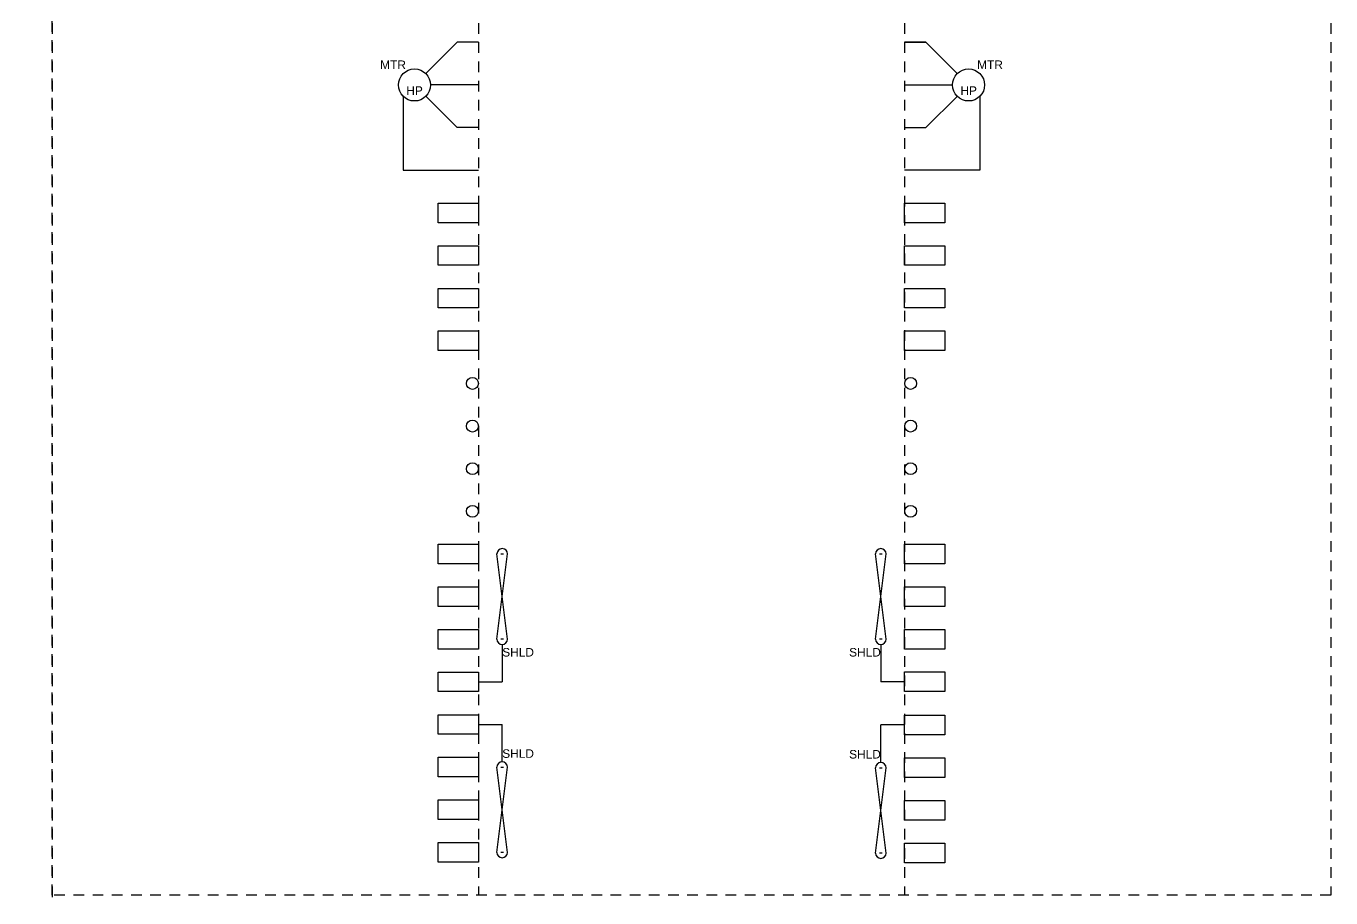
# Model space of a CAD drawing. Header units: inches. Extents: x 0 to 118, y -15 to 20.
# Drawn here: x 102.19 to 117.5, y -1.53 to 8.69 of the extents above; entities that cross this region are included whole.
import ezdxf
from ezdxf.enums import TextEntityAlignment as Align

# ---------------------------------------------------------------- set-up
doc = ezdxf.new("R2010")
doc.units = ezdxf.units.IN
doc.header["$MEASUREMENT"] = 0
doc.linetypes.add('HIDDEN2', pattern=[0.1875, 0.125, -0.0625])
for name, color, linetype in [('BORDER2', 220, 'HIDDEN2'), ('LINK', 9, 'Continuous'), ('WIRES', 7, 'Continuous')]:
    doc.layers.add(name, color=color, linetype=linetype)
doc.styles.add('INERCONNECT TABLES', font='arial.ttf', dxfattribs={"height": 0.1})
doc.styles.add('WD', font='arial.ttf', dxfattribs={"height": 1})

# ---------------------------------------------------------------- blocks, each defined once
blk = doc.blocks.new('MTR_3PH_L')
blk.add_circle((-0.75, -0.5), 0.188)
at = {"layer": 'WIRES'}
for p, q in [((-0.617, -0.367), (-0.25, 0)), ((0, 0), (-0.25, 0)), ((0, -0.5), (-0.563, -0.5)), ((-0.883, -0.632), (-0.883, -1.5)), ((-0.25, -1), (-0.618, -0.632)), ((0, -1), (-0.25, -1)), ((-0.883, -1.5), (0, -1.5))]:
    blk.add_line(p, q, dxfattribs=at)
at = {"style": 'WD', "flags": 9}
for tag, p in [('X1TERM05', (0, 0)), ('X0TERM01', (-0.617, -0.367)), ('X1TERM02', (-0.563, -0.5)), ('X1TERM06', (0, -0.5)), ('X8TERM04', (-0.883, -0.632)), ('X0TERM03', (-0.618, -0.632)), ('X1TERM07', (0, -1)), ('X1TERM08', (0, -1.5))]:
    blk.add_attdef(tag, p, '', height=0.0125, dxfattribs=at)
at = {"style": 'INERCONNECT TABLES', "flags": 8}
for tag, p in [('Term1', (-0.25, -0.05)), ('Term2', (-0.25, -0.4)), ('Term4', (-0.25, -1.35))]:
    blk.add_attdef(tag, text='', height=0.1, dxfattribs=at).set_placement(p, align=Align.TOP_LEFT)
for tag, p in [('Tag1', (-0.85, -0.263)), ('Desc1', (-3.5, -0.6)), ('Desc2', (-3.5, -0.75)), ('Desc3', (-3.5, -0.9))]:
    blk.add_attdef(tag, text='', height=0.1, dxfattribs=at).set_placement(p, align=Align.MIDDLE_RIGHT)
for tag, height, style, flags, p in [('Rating2', 0.1, 'INERCONNECT TABLES', 8, (-1.349, -0.5)), ('Rating1', 0.1, 'INERCONNECT TABLES', 8, (-0.75, -0.5)), ('FAMILY', 0.01, 'WD', 9, (-0.724, -0.33))]:
    blk.add_attdef(tag, text='', height=height, dxfattribs=dict(style=style, flags=flags)).set_placement(p, align=Align.CENTER)
at = {"linetype": 'Continuous', "style": 'WD', "flags": 9}
for tag, p in [('MFG', (-0.75, -0.36)), ('P/N', (-0.75, -0.341))]:
    blk.add_attdef(tag, text='', height=0.01, dxfattribs=at).set_placement(p, align=Align.MIDDLE)
blk.add_attdef('INST', (-0.75, -0.4), '', height=0.01, dxfattribs=at)
blk.add_attdef('LOC', text='', height=0.01, dxfattribs=at).set_placement((-0.721, -0.375), align=Align.CENTER)
at = {"style": 'INERCONNECT TABLES', "flags": 8}
for tag, p in [('Unit2', (-1.347, -0.516)), ('Unit1', (-0.749, -0.516))]:
    blk.add_attdef(tag, text='', height=0.1, dxfattribs=at).set_placement(p, align=Align.TOP_CENTER)
blk.add_attdef('Term3', text='', height=0.1, dxfattribs=at).set_placement((-0.25, -0.98), align=Align.BOTTOM_LEFT)
blk = doc.blocks.new('MTR_3PH_R')
blk.add_line((0.25, 0), (0, 0))
blk.add_circle((0.75, -0.5), 0.188)
at = {"layer": 'WIRES'}
for p, q in [((0, 0), (0.25, 0)), ((0.617, -0.367), (0.25, 0)), ((0, -0.5), (0.562, -0.5)), ((0.25, -1), (0.618, -0.632)), ((0.883, -0.632), (0.883, -1.5)), ((0, -1), (0.25, -1)), ((0.883, -1.5), (0, -1.5))]:
    blk.add_line(p, q, dxfattribs=at)
at = {"style": 'WD', "flags": 9}
for tag, p in [('X4TERM05', (0, 0)), ('X4TERM06', (0, -0.5)), ('X4TERM07', (0, -1)), ('X4TERM08', (0, -1.5))]:
    blk.add_attdef(tag, text='', height=0.0125, dxfattribs=at).set_placement(p, align=Align.RIGHT)
at = {"style": 'INERCONNECT TABLES', "flags": 8}
for tag, p in [('Term1', (0.25, -0.05)), ('Term2', (0.25, -0.4)), ('Term4', (0.25, -1.35))]:
    blk.add_attdef(tag, text='', height=0.1, dxfattribs=at).set_placement(p, align=Align.TOP_RIGHT)
for tag, p in [('Tag1', (0.85, -0.263)), ('Desc1', (3.5, -0.6)), ('Desc2', (3.5, -0.75)), ('Desc3', (3.5, -0.9))]:
    blk.add_attdef(tag, text='', height=0.1, dxfattribs=at).set_placement(p, align=Align.MIDDLE_LEFT)
for tag, height, style, flags, p in [('Rating1', 0.1, 'INERCONNECT TABLES', 8, (0.75, -0.5)), ('FAMILY', 0.01, 'WD', 9, (0.745, -0.33)), ('Rating2', 0.1, 'INERCONNECT TABLES', 8, (1.35, -0.5))]:
    blk.add_attdef(tag, text='', height=height, dxfattribs=dict(style=style, flags=flags)).set_placement(p, align=Align.CENTER)
at = {"style": 'WD', "flags": 9}
for tag, p in [('X0TERM01', (0.617, -0.367)), ('X4TERM02', (0.562, -0.5)), ('X0TERM03', (0.618, -0.632)), ('X0TERM04', (0.883, -0.632))]:
    blk.add_attdef(tag, p, '', height=0.0125, dxfattribs=at)
at = {"linetype": 'Continuous', "style": 'WD', "flags": 9}
for tag, p in [('MFG', (0.75, -0.36)), ('P/N', (0.75, -0.341))]:
    blk.add_attdef(tag, text='', height=0.01, dxfattribs=at).set_placement(p, align=Align.MIDDLE)
blk.add_attdef('LOC', text='', height=0.01, dxfattribs=at).set_placement((0.75, -0.375), align=Align.CENTER)
blk.add_attdef('INST', (0.736, -0.391), '', height=0.01, dxfattribs=at)
at = {"style": 'INERCONNECT TABLES', "flags": 8}
for tag, p in [('Unit1', (0.751, -0.516)), ('Unit2', (1.351, -0.516))]:
    blk.add_attdef(tag, text='', height=0.1, dxfattribs=at).set_placement(p, align=Align.TOP_CENTER)
blk.add_attdef('Term3', text='', height=0.1, dxfattribs=at).set_placement((0.25, -0.95), align=Align.BOTTOM_RIGHT)
blk = doc.blocks.new('TB-TB-TB-TB_Square_L')
for points in [[(-0.472, 0.115), (0, 0.115), (0, -0.115), (-0.472, -0.115)], [(-0.472, -0.385), (0, -0.385), (0, -0.615), (-0.472, -0.615)], [(-0.472, -0.885), (0, -0.885), (0, -1.115), (-0.472, -1.115)], [(-0.472, -1.385), (0, -1.385), (0, -1.615), (-0.472, -1.615)]]:
    blk.add_lwpolyline(points, close=True)
at = {"linetype": 'Continuous', "style": 'INERCONNECT TABLES', "flags": 8}
for tag, p in [('Tag1', (-0.572, 0.165)), ('Tag2', (-0.572, -0.335)), ('Desc2', (-3.5, -0.75)), ('Desc3', (-3.5, -0.9)), ('Tag3', (-0.572, -0.835)), ('Tag4', (-0.572, -1.335))]:
    blk.add_attdef(tag, text='', height=0.1, dxfattribs=at).set_placement(p, align=Align.MIDDLE_RIGHT)
at = {"style": 'WD', "flags": 9}
for tag, p in [('X4TERM01', (-0.472, 0)), ('X2TERM01', (-0.236, 0.115)), ('X1TERM01', (0, 0)), ('X8TERM01', (-0.236, -0.115)), ('X2TERM02', (-0.236, -0.385)), ('X4TERM02', (-0.472, -0.5)), ('X8TERM02', (-0.236, -0.615)), ('X1TERM02', (0, -0.5)), ('X2TERM03', (-0.236, -0.885)), ('X4TERM03', (-0.472, -1)), ('X1TERM03', (0, -1)), ('X8TERM03', (-0.236, -1.115)), ('X2TERM04', (-0.236, -1.385)), ('X4TERM04', (-0.472, -1.5)), ('X1TERM04', (0, -1.5)), ('X8TERM04', (-0.236, -1.615))]:
    blk.add_attdef(tag, p, '', height=0.0125, dxfattribs=at)
at = {"linetype": 'Continuous', "style": 'INERCONNECT TABLES', "flags": 8}
for tag, p in [('Term1', (-0.236, 0)), ('Term2', (-0.236, -0.5)), ('Term3', (-0.236, -1)), ('Term4', (-0.236, -1.5))]:
    blk.add_attdef(tag, text='', height=0.1, dxfattribs=at).set_placement(p, align=Align.MIDDLE_CENTER)
at = {"linetype": 'Continuous', "style": 'INERCONNECT TABLES', "flags": 9}
for tag, p in [('LOC', (-0.32, 0.091)), ('P/N', (-0.319, 0.104)), ('INST', (-0.319, 0.074))]:
    blk.add_attdef(tag, p, '', height=0.01, dxfattribs=at)
at = {"style": 'WD', "width": 0.7, "flags": 9}
blk.add_attdef('FAMILY', (-0.319, 0.132), '', height=0.01, dxfattribs=at)
at = {"linetype": 'Continuous', "style": 'INERCONNECT TABLES', "flags": 9}
blk.add_attdef('MFG', text='', height=0.01, dxfattribs=at).set_placement((-0.288, 0.119), align=Align.RIGHT)
at = {"style": 'INERCONNECT TABLES', "flags": 8}
blk.add_attdef('Desc1', text='', height=0.1, dxfattribs=at).set_placement((-3.5, -0.6), align=Align.MIDDLE_RIGHT)
blk = doc.blocks.new('TB-TB-TB-TB_Square_R')
for points in [[(0, 0.115), (0.472, 0.115), (0.472, -0.115), (0, -0.115)], [(0, -0.385), (0.472, -0.385), (0.472, -0.615), (0, -0.615)], [(0, -0.885), (0.472, -0.885), (0.472, -1.115), (0, -1.115)], [(0, -1.385), (0.472, -1.385), (0.472, -1.615), (0, -1.615)]]:
    blk.add_lwpolyline(points, close=True)
at = {"linetype": 'Continuous', "style": 'INERCONNECT TABLES', "flags": 8}
for tag, p in [('Tag1', (0.572, 0.165)), ('Tag2', (0.572, -0.335)), ('Desc2', (3.5, -0.75)), ('Tag3', (0.572, -0.835)), ('Desc3', (3.5, -0.9)), ('Tag4', (0.572, -1.335))]:
    blk.add_attdef(tag, text='', height=0.1, dxfattribs=at).set_placement(p, align=Align.MIDDLE_LEFT)
at = {"linetype": 'Continuous', "style": 'INERCONNECT TABLES', "flags": 9}
for tag, p in [('LOC', (-0.041, 0.018)), ('P/N', (-0.041, 0.03)), ('INST', (-0.041, 0.005))]:
    blk.add_attdef(tag, p, '', height=0.01, dxfattribs=at)
at = {"style": 'WD', "width": 0.7, "flags": 9}
blk.add_attdef('FAMILY', (-0.04, 0.065), '', height=0.01, dxfattribs=at)
at = {"linetype": 'Continuous', "style": 'INERCONNECT TABLES', "flags": 9}
blk.add_attdef('MFG', text='', height=0.01, dxfattribs=at).set_placement((-0.007, 0.049), align=Align.RIGHT)
at = {"style": 'WD', "flags": 9}
for tag, p in [('X4TERM01', (0, 0)), ('X2TERM01', (0.236, 0.115)), ('X1TERM01', (0.472, 0)), ('X8TERM01', (0.236, -0.115)), ('X2TERM02', (0.236, -0.385)), ('X4TERM02', (0, -0.5)), ('X8TERM02', (0.236, -0.615)), ('X1TERM02', (0.472, -0.5)), ('X2TERM03', (0.236, -0.885)), ('X4TERM03', (0, -1)), ('X1TERM03', (0.472, -1)), ('X8TERM03', (0.236, -1.115)), ('X2TERM04', (0.236, -1.385)), ('X4TERM04', (0, -1.5)), ('X1TERM04', (0.472, -1.5)), ('X8TERM04', (0.236, -1.615))]:
    blk.add_attdef(tag, p, '', height=0.0125, dxfattribs=at)
at = {"linetype": 'Continuous', "style": 'INERCONNECT TABLES', "flags": 8}
for tag, p in [('Term1', (0.236, 0)), ('Term2', (0.236, -0.5)), ('Term3', (0.236, -1)), ('Term4', (0.236, -1.5))]:
    blk.add_attdef(tag, text='', height=0.1, dxfattribs=at).set_placement(p, align=Align.MIDDLE_CENTER)
at = {"style": 'INERCONNECT TABLES', "flags": 8}
blk.add_attdef('Desc1', text='', height=0.1, dxfattribs=at).set_placement((3.5, -0.6), align=Align.MIDDLE_LEFT)
blk = doc.blocks.new('TB-TB-TB-TB_Round_L')
for centre in [(-0.07, 0), (-0.07, -0.5), (-0.07, -1), (-0.07, -1.5)]:
    blk.add_circle(centre, 0.0699)
at = {"linetype": 'Continuous', "style": 'INERCONNECT TABLES', "flags": 8}
for tag, p in [('Tag1', (-0.17, 0.145)), ('Term1', (-0.221, 0)), ('Tag2', (-0.17, -0.355)), ('Term2', (-0.221, -0.5)), ('Desc2', (-3.5, -0.75)), ('Desc3', (-3.5, -0.9)), ('Tag3', (-0.17, -0.855)), ('Term3', (-0.221, -1)), ('Tag4', (-0.17, -1.355)), ('Term4', (-0.221, -1.5))]:
    blk.add_attdef(tag, text='', height=0.1, dxfattribs=at).set_placement(p, align=Align.MIDDLE_RIGHT)
at = {"flags": 9}
for tag, p, height, style in [('X4TERM01', (-0.14, 0), 0.0125, 'WD'), ('X2TERM01', (-0.07, 0.07), 0.0125, 'WD'), ('X1TERM01', (0, 0), 0.0125, 'WD'), ('X8TERM01', (-0.07, -0.07), 0.0125, 'WD'), ('INST', (0.048, -0.098), 0.01, 'INERCONNECT TABLES'), ('FAMILY', (0.051, -0.033), 0.01, 'INERCONNECT TABLES'), ('X2TERM02', (-0.07, -0.43), 0.0125, 'WD'), ('X4TERM02', (-0.14, -0.5), 0.0125, 'WD'), ('X8TERM02', (-0.07, -0.57), 0.0125, 'WD'), ('X1TERM02', (0, -0.5), 0.0125, 'WD'), ('X2TERM03', (-0.07, -0.93), 0.0125, 'WD'), ('X4TERM03', (-0.14, -1), 0.0125, 'WD'), ('X8TERM03', (-0.07, -1.07), 0.0125, 'WD'), ('X1TERM03', (0, -1), 0.0125, 'WD'), ('X4TERM04', (-0.14, -1.5), 0.0125, 'WD'), ('X2TERM04', (-0.07, -1.43), 0.0125, 'WD'), ('X1TERM04', (0, -1.5), 0.0125, 'WD'), ('X8TERM04', (-0.07, -1.57), 0.0125, 'WD')]:
    blk.add_attdef(tag, p, '', height=height, dxfattribs=dict(at, style=style))
at = {"linetype": 'Continuous', "style": 'INERCONNECT TABLES', "flags": 9}
blk.add_attdef('MFG', text='', height=0.01, dxfattribs=at).set_placement((0.079, -0.048), align=Align.RIGHT)
for tag, p in [('P/N', (0.048, -0.065)), ('LOC', (0.049, -0.078))]:
    blk.add_attdef(tag, p, '', height=0.01, dxfattribs=at)
at = {"style": 'INERCONNECT TABLES', "flags": 8}
blk.add_attdef('Desc1', text='', height=0.1, dxfattribs=at).set_placement((-3.5, -0.6), align=Align.MIDDLE_RIGHT)
blk = doc.blocks.new('TB-TB-TB-TB_Round_R')
for centre in [(0.07, 0), (0.07, -0.5), (0.07, -1), (0.07, -1.5)]:
    blk.add_circle(centre, 0.0699)
at = {"linetype": 'Continuous', "style": 'INERCONNECT TABLES', "flags": 8}
for tag, p in [('Tag1', (0.17, 0.145)), ('Term1', (0.221, 0)), ('Tag2', (0.17, -0.355)), ('Term2', (0.221, -0.5)), ('Desc2', (3.5, -0.75)), ('Tag3', (0.17, -0.855)), ('Desc3', (3.5, -0.9)), ('Term3', (0.221, -1)), ('Tag4', (0.17, -1.355)), ('Term4', (0.221, -1.5))]:
    blk.add_attdef(tag, text='', height=0.1, dxfattribs=at).set_placement(p, align=Align.MIDDLE_LEFT)
at = {"flags": 9}
for tag, p, height, style in [('X4TERM01', (0, 0), 0.0125, 'WD'), ('X2TERM01', (0.07, 0.07), 0.0125, 'WD'), ('X1TERM01', (0.14, 0), 0.0125, 'WD'), ('X8TERM01', (0.07, -0.07), 0.0125, 'WD'), ('FAMILY', (0.19, -0.033), 0.01, 'INERCONNECT TABLES'), ('X2TERM02', (0.07, -0.43), 0.0125, 'WD'), ('X4TERM02', (0, -0.5), 0.0125, 'WD'), ('X8TERM02', (0.07, -0.57), 0.0125, 'WD'), ('X1TERM02', (0.14, -0.5), 0.0125, 'WD'), ('X2TERM03', (0.07, -0.93), 0.0125, 'WD'), ('X4TERM03', (0, -1), 0.0125, 'WD'), ('X8TERM03', (0.07, -1.07), 0.0125, 'WD'), ('X1TERM03', (0.14, -1), 0.0125, 'WD'), ('X4TERM04', (0, -1.5), 0.0125, 'WD'), ('X2TERM04', (0.07, -1.43), 0.0125, 'WD'), ('X1TERM04', (0.14, -1.5), 0.0125, 'WD'), ('X8TERM04', (0.07, -1.57), 0.0125, 'WD')]:
    blk.add_attdef(tag, p, '', height=height, dxfattribs=dict(at, style=style))
at = {"linetype": 'Continuous', "style": 'INERCONNECT TABLES', "flags": 9}
blk.add_attdef('MFG', text='', height=0.01, dxfattribs=at).set_placement((0.219, -0.048), align=Align.RIGHT)
for tag, p in [('P/N', (0.188, -0.065)), ('LOC', (0.189, -0.078)), ('INST', (0.189, -0.097))]:
    blk.add_attdef(tag, p, '', height=0.01, dxfattribs=at)
at = {"style": 'INERCONNECT TABLES', "flags": 8}
blk.add_attdef('Desc1', text='', height=0.1, dxfattribs=at).set_placement((3.5, -0.6), align=Align.MIDDLE_LEFT)
blk = doc.blocks.new('TB-TB-TB_Square-Shld_L')
for p, q in [((0.264, 0), (0.295, 0)), ((0.295, -1), (0.264, -1))]:
    blk.add_line(p, q)
for points in [[(-0.472, 0.115), (0, 0.115), (0, -0.115), (-0.472, -0.115)], [(-0.472, -0.385), (0, -0.385), (0, -0.615), (-0.472, -0.615)], [(-0.472, -0.885), (0, -0.885), (0, -1.115), (-0.472, -1.115)], [(-0.472, -1.385), (0, -1.385), (0, -1.615), (-0.472, -1.615)]]:
    blk.add_lwpolyline(points, close=True)
for centre, start, end in [((0.28, 0), 360, 180), ((0.279, -1), 180, 0)]:
    blk.add_arc(centre, 0.0625, start, end)
at = {"layer": 'LINK'}
for p, q in [((0.342, -1), (0.217, 0)), ((0.217, -1), (0.342, 0))]:
    blk.add_line(p, q, dxfattribs=at)
at = {"layer": 'WIRES'}
for p in [(0.279, -1.063), (0, -1.5)]:
    blk.add_line(p, (0.279, -1.5), dxfattribs=at)
at = {"linetype": 'Continuous', "style": 'INERCONNECT TABLES', "flags": 8}
for tag, p in [('Tag1', (-0.572, 0.165)), ('Tag2', (-0.572, -0.335)), ('Desc2', (-3.5, -0.75)), ('Desc3', (-3.5, -0.9)), ('Tag3', (-0.572, -0.835)), ('Tag4', (-0.572, -1.335))]:
    blk.add_attdef(tag, text='', height=0.1, dxfattribs=at).set_placement(p, align=Align.MIDDLE_RIGHT)
for tag, p, height, style, flags in [('X4TERM01', (-0.472, 0), 0.0125, 'WD', 9), ('X2TERM01', (-0.236, 0.115), 0.0125, 'WD', 9), ('X1TERM01', (0, 0), 0.0125, 'WD', 9), ('X4TERM01', (0.264, 0), 0.01, 'WD', 9), ('X2TERM02', (0.28, 0.062), 0.01, 'WD', 9), ('X1TERM01', (0.295, 0), 0.01, 'WD', 9), ('X8TERM01', (-0.236, -0.115), 0.0125, 'WD', 9), ('X2TERM02', (-0.236, -0.385), 0.0125, 'WD', 9), ('X4TERM02', (-0.472, -0.5), 0.0125, 'WD', 9), ('X8TERM02', (-0.236, -0.615), 0.0125, 'WD', 9), ('X1TERM02', (0, -0.5), 0.0125, 'WD', 9), ('X2TERM03', (-0.236, -0.885), 0.0125, 'WD', 9), ('X4TERM03', (-0.472, -1), 0.0125, 'WD', 9), ('X1TERM03', (0, -1), 0.0125, 'WD', 9), ('X4TERM01', (0.264, -1), 0.01, 'WD', 1), ('X8TERM02', (0.279, -1.063), 0.01, 'WD', 1), ('X1TERM01', (0.295, -1), 0.01, 'WD', 1), ('X8TERM03', (-0.236, -1.115), 0.0125, 'WD', 9), ('Shield', (0.279, -1.203), 0.1, 'INERCONNECT TABLES', 8), ('X2TERM04', (-0.236, -1.385), 0.0125, 'WD', 9), ('X4TERM04', (-0.472, -1.5), 0.0125, 'WD', 9), ('X1TERM04', (0, -1.5), 0.0125, 'WD', 9), ('X8TERM04', (-0.236, -1.615), 0.0125, 'WD', 9)]:
    blk.add_attdef(tag, p, '', height=height, dxfattribs=dict(style=style, flags=flags))
for tag, p in [('Term1', (-0.236, 0)), ('Term2', (-0.236, -0.5)), ('Term3', (-0.236, -1)), ('Term4', (-0.236, -1.5))]:
    blk.add_attdef(tag, text='', height=0.1, dxfattribs=at).set_placement(p, align=Align.MIDDLE_CENTER)
at = {"linetype": 'Continuous', "style": 'INERCONNECT TABLES', "flags": 9}
for tag, p in [('LOC', (-0.32, 0.091)), ('P/N', (-0.319, 0.104)), ('INST', (-0.319, 0.074))]:
    blk.add_attdef(tag, p, '', height=0.01, dxfattribs=at)
at = {"style": 'WD', "width": 0.7, "flags": 9}
blk.add_attdef('FAMILY', (-0.319, 0.132), '', height=0.01, dxfattribs=at)
at = {"linetype": 'Continuous', "style": 'INERCONNECT TABLES', "flags": 9}
blk.add_attdef('MFG', text='', height=0.01, dxfattribs=at).set_placement((-0.288, 0.119), align=Align.RIGHT)
at = {"style": 'WD', "flags": 9}
for tag, p in [('X8LINKL', (0.217, 0)), ('X8LINKR', (0.342, 0)), ('X2LINKL', (0.217, -1)), ('X2LINKR', (0.342, -1))]:
    blk.add_attdef(tag, text='', height=0.01, dxfattribs=at).set_placement(p, align=Align.CENTER)
at = {"style": 'INERCONNECT TABLES', "flags": 8}
blk.add_attdef('Desc1', text='', height=0.1, dxfattribs=at).set_placement((-3.5, -0.6), align=Align.MIDDLE_RIGHT)
blk = doc.blocks.new('TB-TB-TB_Square-Shld_R')
for p, q in [((-0.295, 0), (-0.264, 0)), ((-0.264, -1), (-0.295, -1))]:
    blk.add_line(p, q)
for points in [[(0, 0.115), (0.472, 0.115), (0.472, -0.115), (0, -0.115)], [(0, -0.385), (0.472, -0.385), (0.472, -0.615), (0, -0.615)], [(0, -0.885), (0.472, -0.885), (0.472, -1.115), (0, -1.115)], [(0, -1.383), (0.472, -1.383), (0.472, -1.614), (0, -1.614)]]:
    blk.add_lwpolyline(points, close=True)
for centre, start, end in [((-0.279, 0), 360, 180), ((-0.279, -1), 180, 0)]:
    blk.add_arc(centre, 0.0625, start, end)
at = {"layer": 'LINK'}
for p, q in [((-0.217, -1), (-0.342, 0)), ((-0.342, -1), (-0.217, 0))]:
    blk.add_line(p, q, dxfattribs=at)
at = {"layer": 'WIRES'}
for p in [(-0.279, -1.063), (0, -1.5)]:
    blk.add_line(p, (-0.279, -1.5), dxfattribs=at)
at = {"linetype": 'Continuous', "style": 'INERCONNECT TABLES', "flags": 8}
for tag, p in [('Tag1', (0.572, 0.165)), ('Tag2', (0.572, -0.335)), ('Desc2', (3.5, -0.75)), ('Tag3', (0.572, -0.835)), ('Desc3', (3.5, -0.9)), ('Tag4', (0.572, -1.335))]:
    blk.add_attdef(tag, text='', height=0.1, dxfattribs=at).set_placement(p, align=Align.MIDDLE_LEFT)
at = {"style": 'WD', "flags": 9}
for tag, p in [('X8LINKL', (-0.342, 0)), ('X8LINKR', (-0.217, 0)), ('X2LINKL', (-0.342, -1)), ('X2LINKR', (-0.217, -1))]:
    blk.add_attdef(tag, text='', height=0.01, dxfattribs=at).set_placement(p, align=Align.CENTER)
at = {"style": 'WD'}
for tag, p, height, flags in [('X4TERM01', (-0.295, 0), 0.01, 1), ('X1TERM01', (-0.264, 0), 0.01, 9), ('X4TERM01', (0, 0), 0.0125, 9), ('X2TERM01', (0.236, 0.115), 0.0125, 9), ('X1TERM01', (0.472, 0), 0.0125, 9), ('X8TERM01', (0.236, -0.115), 0.0125, 9), ('X2TERM02', (0.236, -0.385), 0.0125, 9), ('X4TERM02', (0, -0.5), 0.0125, 9), ('X8TERM02', (0.236, -0.615), 0.0125, 9), ('X1TERM02', (0.472, -0.5), 0.0125, 9), ('X2TERM03', (0.236, -0.885), 0.0125, 9), ('X4TERM01', (-0.295, -1), 0.01, 9), ('X1TERM01', (-0.264, -1), 0.01, 9), ('X4TERM03', (0, -1), 0.0125, 9), ('X1TERM03', (0.472, -1), 0.0125, 9), ('X8TERM03', (0.236, -1.115), 0.0125, 9), ('X2TERM04', (0.236, -1.383), 0.0125, 9), ('X4TERM04', (0, -1.498), 0.0125, 9), ('X1TERM04', (0.472, -1.498), 0.0125, 9), ('X8TERM04', (0.236, -1.614), 0.0125, 9)]:
    blk.add_attdef(tag, p, '', height=height, dxfattribs=dict(at, flags=flags))
at = {"linetype": 'Continuous', "style": 'INERCONNECT TABLES', "flags": 9}
for tag, p in [('LOC', (-0.041, 0.018)), ('P/N', (-0.041, 0.03)), ('INST', (-0.041, 0.005))]:
    blk.add_attdef(tag, p, '', height=0.01, dxfattribs=at)
at = {"style": 'WD', "width": 0.7, "flags": 9}
blk.add_attdef('FAMILY', (-0.04, 0.065), '', height=0.01, dxfattribs=at)
at = {"linetype": 'Continuous', "style": 'INERCONNECT TABLES', "flags": 9}
blk.add_attdef('MFG', text='', height=0.01, dxfattribs=at).set_placement((-0.007, 0.049), align=Align.RIGHT)
at = {"linetype": 'Continuous', "style": 'INERCONNECT TABLES', "flags": 8}
for tag, p in [('Term1', (0.236, 0)), ('Term2', (0.236, -0.5)), ('Term3', (0.236, -1)), ('Term4', (0.236, -1.498))]:
    blk.add_attdef(tag, text='', height=0.1, dxfattribs=at).set_placement(p, align=Align.MIDDLE_CENTER)
at = {"style": 'INERCONNECT TABLES', "flags": 8}
blk.add_attdef('Desc1', text='', height=0.1, dxfattribs=at).set_placement((3.5, -0.6), align=Align.MIDDLE_LEFT)
for tag, height, style, flags, p in [('X8TERM02', 0.01, 'WD', 9, (-0.279, -1.063)), ('Shield', 0.1, 'INERCONNECT TABLES', 8, (-0.279, -1.203))]:
    blk.add_attdef(tag, text='', height=height, dxfattribs=dict(style=style, flags=flags)).set_placement(p, align=Align.RIGHT)
blk = doc.blocks.new('Shld-TB-TB-TB_Square_L')
for p, q in [((0.264, -0.5), (0.295, -0.5)), ((0.295, -1.5), (0.264, -1.5))]:
    blk.add_line(p, q)
for points in [[(-0.472, 0.115), (0, 0.115), (0, -0.115), (-0.472, -0.115)], [(-0.472, -0.385), (0, -0.385), (0, -0.615), (-0.472, -0.615)], [(-0.472, -0.885), (0, -0.885), (0, -1.115), (-0.472, -1.115)], [(-0.472, -1.385), (0, -1.385), (0, -1.615), (-0.472, -1.615)]]:
    blk.add_lwpolyline(points, close=True)
for centre, start, end in [((0.279, -0.5), 360, 180), ((0.279, -1.5), 180, 0)]:
    blk.add_arc(centre, 0.0625, start, end)
at = {"layer": 'LINK'}
for p, q in [((0.342, -1.5), (0.217, -0.5)), ((0.217, -1.5), (0.342, -0.5))]:
    blk.add_line(p, q, dxfattribs=at)
at = {"layer": 'WIRES'}
for p in [(0, 0), (0.279, -0.437)]:
    blk.add_line(p, (0.279, 0), dxfattribs=at)
at = {"linetype": 'Continuous', "style": 'INERCONNECT TABLES', "flags": 8}
for tag, p in [('Tag1', (-0.572, 0.165)), ('Tag2', (-0.572, -0.335)), ('Desc2', (-3.5, -0.75)), ('Desc3', (-3.5, -0.9)), ('Tag3', (-0.572, -0.835)), ('Tag4', (-0.572, -1.335))]:
    blk.add_attdef(tag, text='', height=0.1, dxfattribs=at).set_placement(p, align=Align.MIDDLE_RIGHT)
for tag, p, height, style, flags in [('X4TERM01', (-0.472, 0), 0.0125, 'WD', 9), ('X2TERM01', (-0.236, 0.115), 0.0125, 'WD', 9), ('X1TERM01', (0, 0), 0.0125, 'WD', 9), ('X8TERM01', (-0.236, -0.115), 0.0125, 'WD', 9), ('Shield', (0.279, -0.391), 0.1, 'INERCONNECT TABLES', 8), ('X2TERM02', (-0.236, -0.385), 0.0125, 'WD', 9), ('X2TERM02', (0.279, -0.437), 0.01, 'WD', 9), ('X4TERM02', (-0.472, -0.5), 0.0125, 'WD', 9), ('X8TERM02', (-0.236, -0.615), 0.0125, 'WD', 9), ('X1TERM02', (0, -0.5), 0.0125, 'WD', 9), ('X4TERM01', (0.264, -0.5), 0.01, 'WD', 9), ('X1TERM01', (0.295, -0.5), 0.01, 'WD', 9), ('X2TERM03', (-0.236, -0.885), 0.0125, 'WD', 9), ('X4TERM03', (-0.472, -1), 0.0125, 'WD', 9), ('X1TERM03', (0, -1), 0.0125, 'WD', 9), ('X8TERM03', (-0.236, -1.115), 0.0125, 'WD', 9), ('X2TERM04', (-0.236, -1.385), 0.0125, 'WD', 9), ('X4TERM04', (-0.472, -1.5), 0.0125, 'WD', 9), ('X1TERM04', (0, -1.5), 0.0125, 'WD', 9), ('X4TERM01', (0.264, -1.5), 0.01, 'WD', 1), ('X1TERM01', (0.295, -1.5), 0.01, 'WD', 1), ('X8TERM04', (-0.236, -1.615), 0.0125, 'WD', 9), ('X8TERM02', (0.279, -1.562), 0.01, 'WD', 1)]:
    blk.add_attdef(tag, p, '', height=height, dxfattribs=dict(style=style, flags=flags))
for tag, p in [('Term1', (-0.236, 0)), ('Term2', (-0.236, -0.5)), ('Term3', (-0.236, -1)), ('Term4', (-0.236, -1.5))]:
    blk.add_attdef(tag, text='', height=0.1, dxfattribs=at).set_placement(p, align=Align.MIDDLE_CENTER)
at = {"linetype": 'Continuous', "style": 'INERCONNECT TABLES', "flags": 9}
for tag, p in [('LOC', (-0.32, 0.091)), ('P/N', (-0.319, 0.104)), ('INST', (-0.319, 0.074))]:
    blk.add_attdef(tag, p, '', height=0.01, dxfattribs=at)
at = {"style": 'WD', "width": 0.7, "flags": 9}
blk.add_attdef('FAMILY', (-0.319, 0.132), '', height=0.01, dxfattribs=at)
at = {"linetype": 'Continuous', "style": 'INERCONNECT TABLES', "flags": 9}
blk.add_attdef('MFG', text='', height=0.01, dxfattribs=at).set_placement((-0.288, 0.119), align=Align.RIGHT)
at = {"style": 'INERCONNECT TABLES', "flags": 8}
blk.add_attdef('Desc1', text='', height=0.1, dxfattribs=at).set_placement((-3.5, -0.6), align=Align.MIDDLE_RIGHT)
at = {"style": 'WD', "flags": 9}
for tag, p in [('X8LINKL', (0.217, -0.5)), ('X8LINKR', (0.342, -0.5)), ('X2LINKL', (0.217, -1.5)), ('X2LINKR', (0.342, -1.5))]:
    blk.add_attdef(tag, text='', height=0.01, dxfattribs=at).set_placement(p, align=Align.CENTER)
blk = doc.blocks.new('Shld-TB-TB-TB_Sqaure_R')
for p, q in [((-0.295, -0.504), (-0.264, -0.504)), ((-0.264, -1.504), (-0.295, -1.504))]:
    blk.add_line(p, q)
for points in [[(0, 0.112), (0.472, 0.112), (0.472, -0.119), (0, -0.119)], [(0, -0.388), (0.472, -0.388), (0.472, -0.619), (0, -0.619)], [(0, -0.888), (0.472, -0.888), (0.472, -1.119), (0, -1.119)], [(0, -1.386), (0.472, -1.386), (0.472, -1.617), (0, -1.617)]]:
    blk.add_lwpolyline(points, close=True)
for centre, start, end in [((-0.279, -0.504), 360, 180), ((-0.28, -1.504), 180, 0)]:
    blk.add_arc(centre, 0.0625, start, end)
at = {"layer": 'LINK'}
for p, q in [((-0.217, -1.504), (-0.342, -0.504)), ((-0.342, -1.504), (-0.217, -0.504))]:
    blk.add_line(p, q, dxfattribs=at)
at = {"layer": 'WIRES'}
for p in [(-0.279, -0.437), (0, 0)]:
    blk.add_line(p, (-0.279, 0), dxfattribs=at)
at = {"linetype": 'Continuous', "style": 'INERCONNECT TABLES', "flags": 8}
for tag, p in [('Tag1', (0.572, 0.162)), ('Tag2', (0.572, -0.338)), ('Desc2', (3.5, -0.754)), ('Tag3', (0.572, -0.838)), ('Desc3', (3.5, -0.904)), ('Tag4', (0.572, -1.336))]:
    blk.add_attdef(tag, text='', height=0.1, dxfattribs=at).set_placement(p, align=Align.MIDDLE_LEFT)
at = {"linetype": 'Continuous', "style": 'INERCONNECT TABLES', "flags": 9}
for tag, p in [('LOC', (-0.041, 0.014)), ('P/N', (-0.041, 0.026)), ('INST', (-0.041, 0.001))]:
    blk.add_attdef(tag, p, '', height=0.01, dxfattribs=at)
at = {"style": 'WD', "width": 0.7, "flags": 9}
blk.add_attdef('FAMILY', (-0.04, 0.061), '', height=0.01, dxfattribs=at)
at = {"linetype": 'Continuous', "style": 'INERCONNECT TABLES', "flags": 9}
blk.add_attdef('MFG', text='', height=0.01, dxfattribs=at).set_placement((-0.007, 0.045), align=Align.RIGHT)
at = {"style": 'WD'}
for tag, p, height, flags in [('X4TERM01', (0, -0.004), 0.0125, 9), ('X2TERM01', (0.236, 0.112), 0.0125, 9), ('X1TERM01', (0.472, -0.004), 0.0125, 9), ('X8TERM01', (0.236, -0.119), 0.0125, 9), ('X2TERM02', (0.236, -0.388), 0.0125, 9), ('X4TERM01', (-0.295, -0.504), 0.01, 1), ('X1TERM01', (-0.264, -0.504), 0.01, 9), ('X4TERM02', (0, -0.504), 0.0125, 9), ('X8TERM02', (0.236, -0.619), 0.0125, 9), ('X1TERM02', (0.472, -0.504), 0.0125, 9), ('X2TERM03', (0.236, -0.888), 0.0125, 9), ('X4TERM03', (0, -1.004), 0.0125, 9), ('X1TERM03', (0.472, -1.004), 0.0125, 9), ('X8TERM03', (0.236, -1.119), 0.0125, 9), ('X2TERM04', (0.236, -1.386), 0.0125, 9), ('X4TERM01', (-0.295, -1.504), 0.01, 9), ('X1TERM01', (-0.264, -1.504), 0.01, 9), ('X4TERM04', (0, -1.502), 0.0125, 9), ('X1TERM04', (0.472, -1.502), 0.0125, 9), ('X8TERM04', (0.234, -1.617), 0.0125, 9)]:
    blk.add_attdef(tag, p, '', height=height, dxfattribs=dict(at, flags=flags))
at = {"linetype": 'Continuous', "style": 'INERCONNECT TABLES', "flags": 8}
for tag, p in [('Term1', (0.236, -0.004)), ('Term2', (0.236, -0.504)), ('Term3', (0.236, -1.004)), ('Term4', (0.236, -1.502))]:
    blk.add_attdef(tag, text='', height=0.1, dxfattribs=at).set_placement(p, align=Align.MIDDLE_CENTER)
for tag, height, style, flags, p in [('Shield', 0.1, 'INERCONNECT TABLES', 8, (-0.279, -0.395)), ('X8TERM02', 0.01, 'WD', 9, (-0.28, -1.566))]:
    blk.add_attdef(tag, text='', height=height, dxfattribs=dict(style=style, flags=flags)).set_placement(p, align=Align.RIGHT)
at = {"style": 'WD', "flags": 9}
for tag, p in [('X8LINKL', (-0.342, -0.504)), ('X8LINKR', (-0.217, -0.504)), ('X2LINKL', (-0.342, -1.504)), ('X2LINKR', (-0.217, -1.504))]:
    blk.add_attdef(tag, text='', height=0.01, dxfattribs=at).set_placement(p, align=Align.CENTER)
at = {"style": 'INERCONNECT TABLES', "flags": 8}
blk.add_attdef('Desc1', text='', height=0.1, dxfattribs=at).set_placement((3.5, -0.604), align=Align.MIDDLE_LEFT)

msp = doc.modelspace()

# ---------------------------------------------------------------- linework, layer by layer
at = {"layer": 'BORDER2'}
for p, q in [((107.5, 17.5), (107.5, -1.5)), ((112.5, 17.5), (112.5, -1.5))]:
    msp.add_line(p, q, dxfattribs=at)
for points in [[(87.5, 17.5), (102.5, 17.5), (102.5, -15.05), (87.5, -15.05)], [(102.5, 17.5), (117.5, 17.5), (117.5, -1.5), (102.5, -1.5)]]:
    msp.add_lwpolyline(points, close=True, dxfattribs=at)

# ---------------------------------------------------------------- block references
for name, p, values in [('MTR_3PH_L', (107.5, 8.5), {'Tag1': 'MTR', 'Unit1': 'HP'}), ('MTR_3PH_R', (112.5, 8.5), {'Tag1': 'MTR', 'Unit1': 'HP'}), ('TB-TB-TB_Square-Shld_L', (107.5, 2.5), {'Shield': 'SHLD'}), ('TB-TB-TB_Square-Shld_R', (112.5, 2.5), {'Shield': 'SHLD'}), ('Shld-TB-TB-TB_Square_L', (107.5, 0.5), {'Shield': 'SHLD'}), ('Shld-TB-TB-TB_Sqaure_R', (112.5, 0.496), {'Shield': 'SHLD'})]:
    msp.add_blockref(name, p).add_auto_attribs(values)
for name, p in [('TB-TB-TB-TB_Square_L', (107.5, 6.5)), ('TB-TB-TB-TB_Square_R', (112.5, 6.5)), ('TB-TB-TB-TB_Round_L', (107.5, 4.5)), ('TB-TB-TB-TB_Round_R', (112.5, 4.5))]:
    msp.add_blockref(name, p)

doc.saveas('drawing.dxf')
